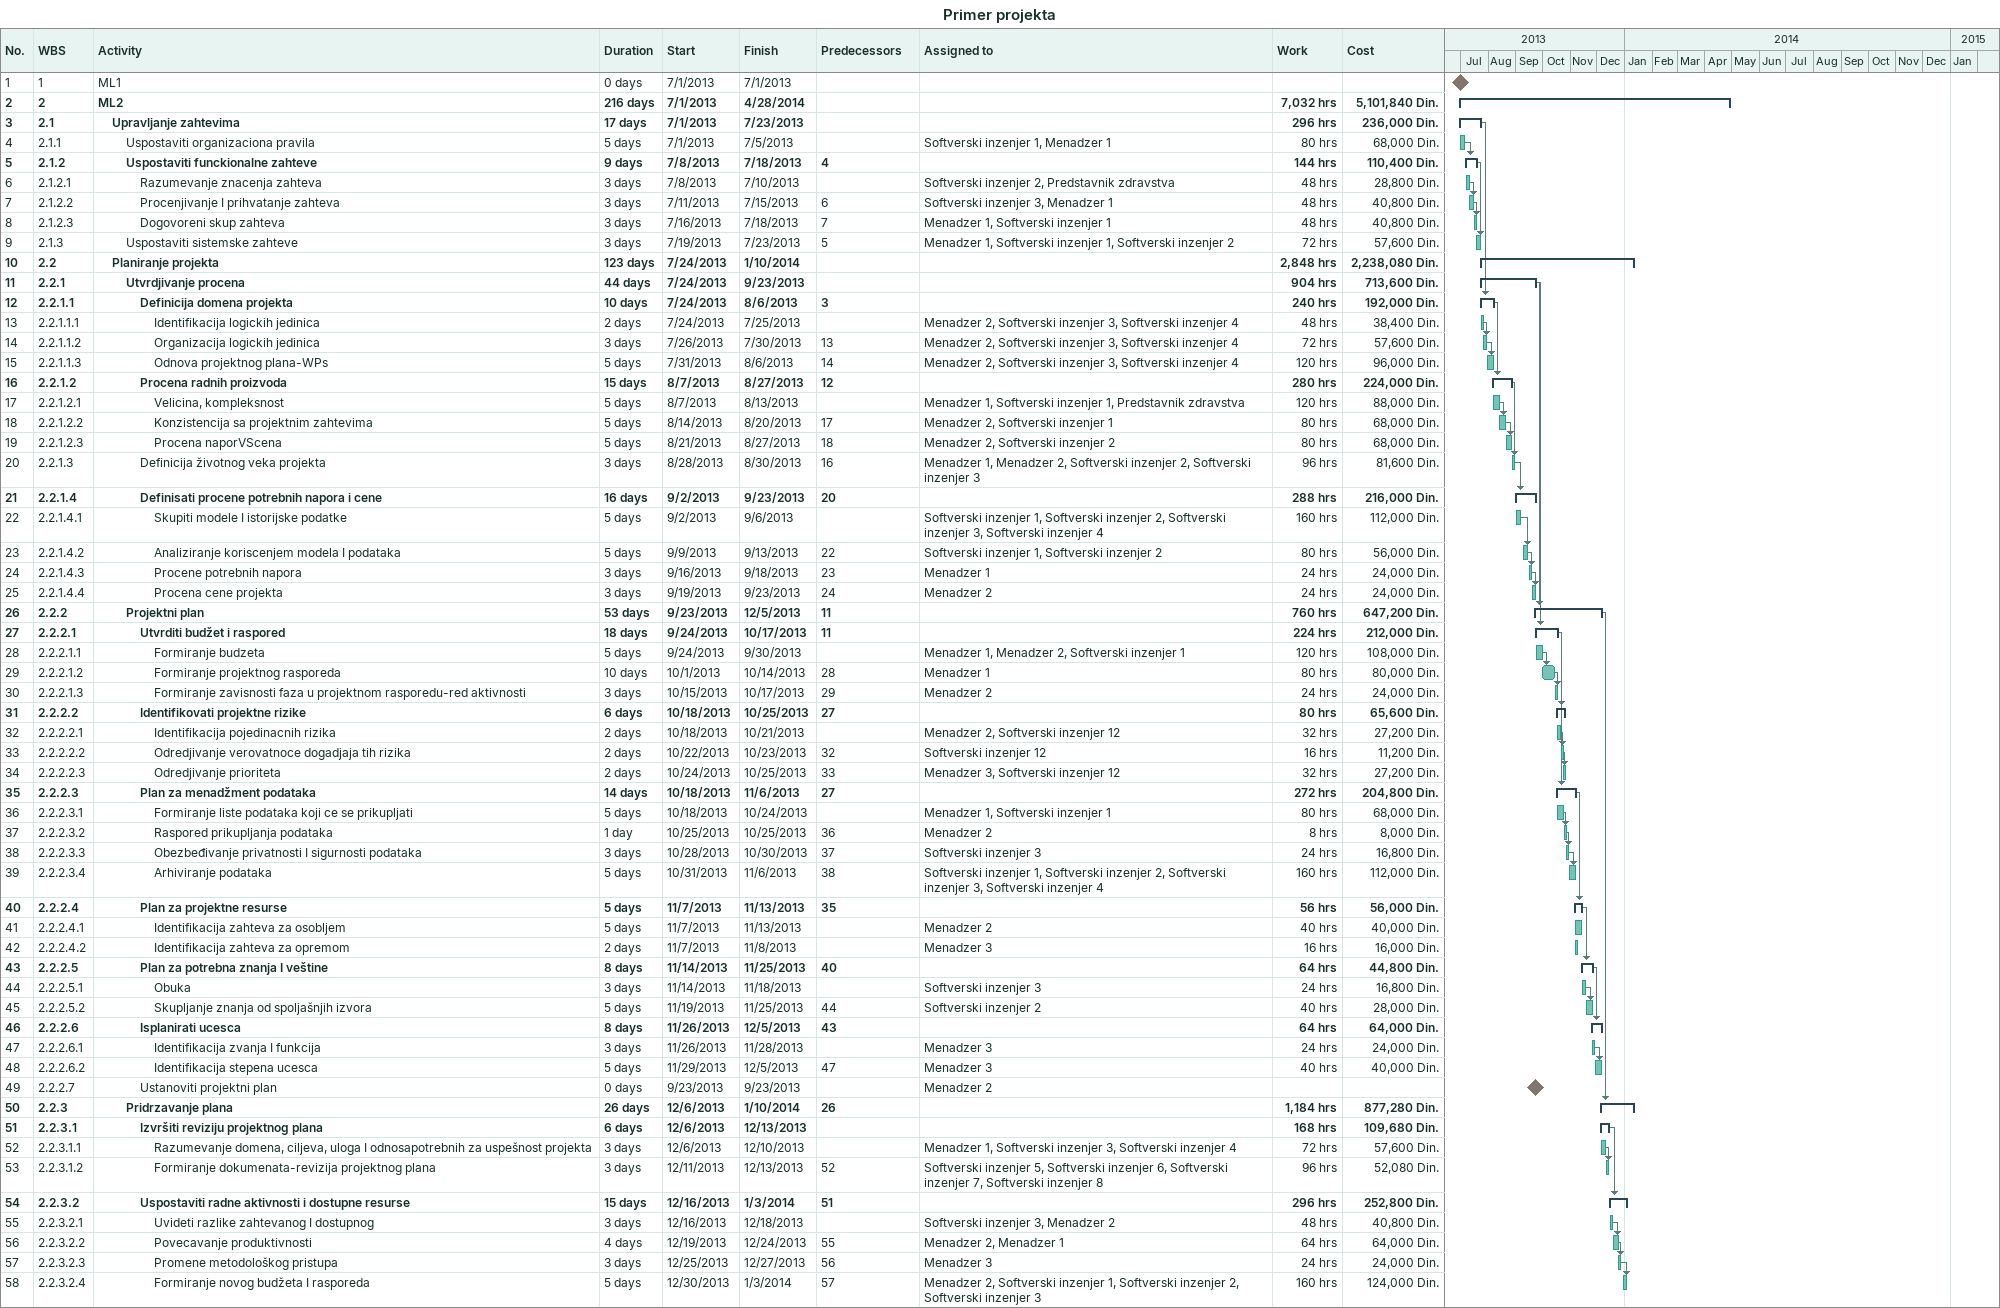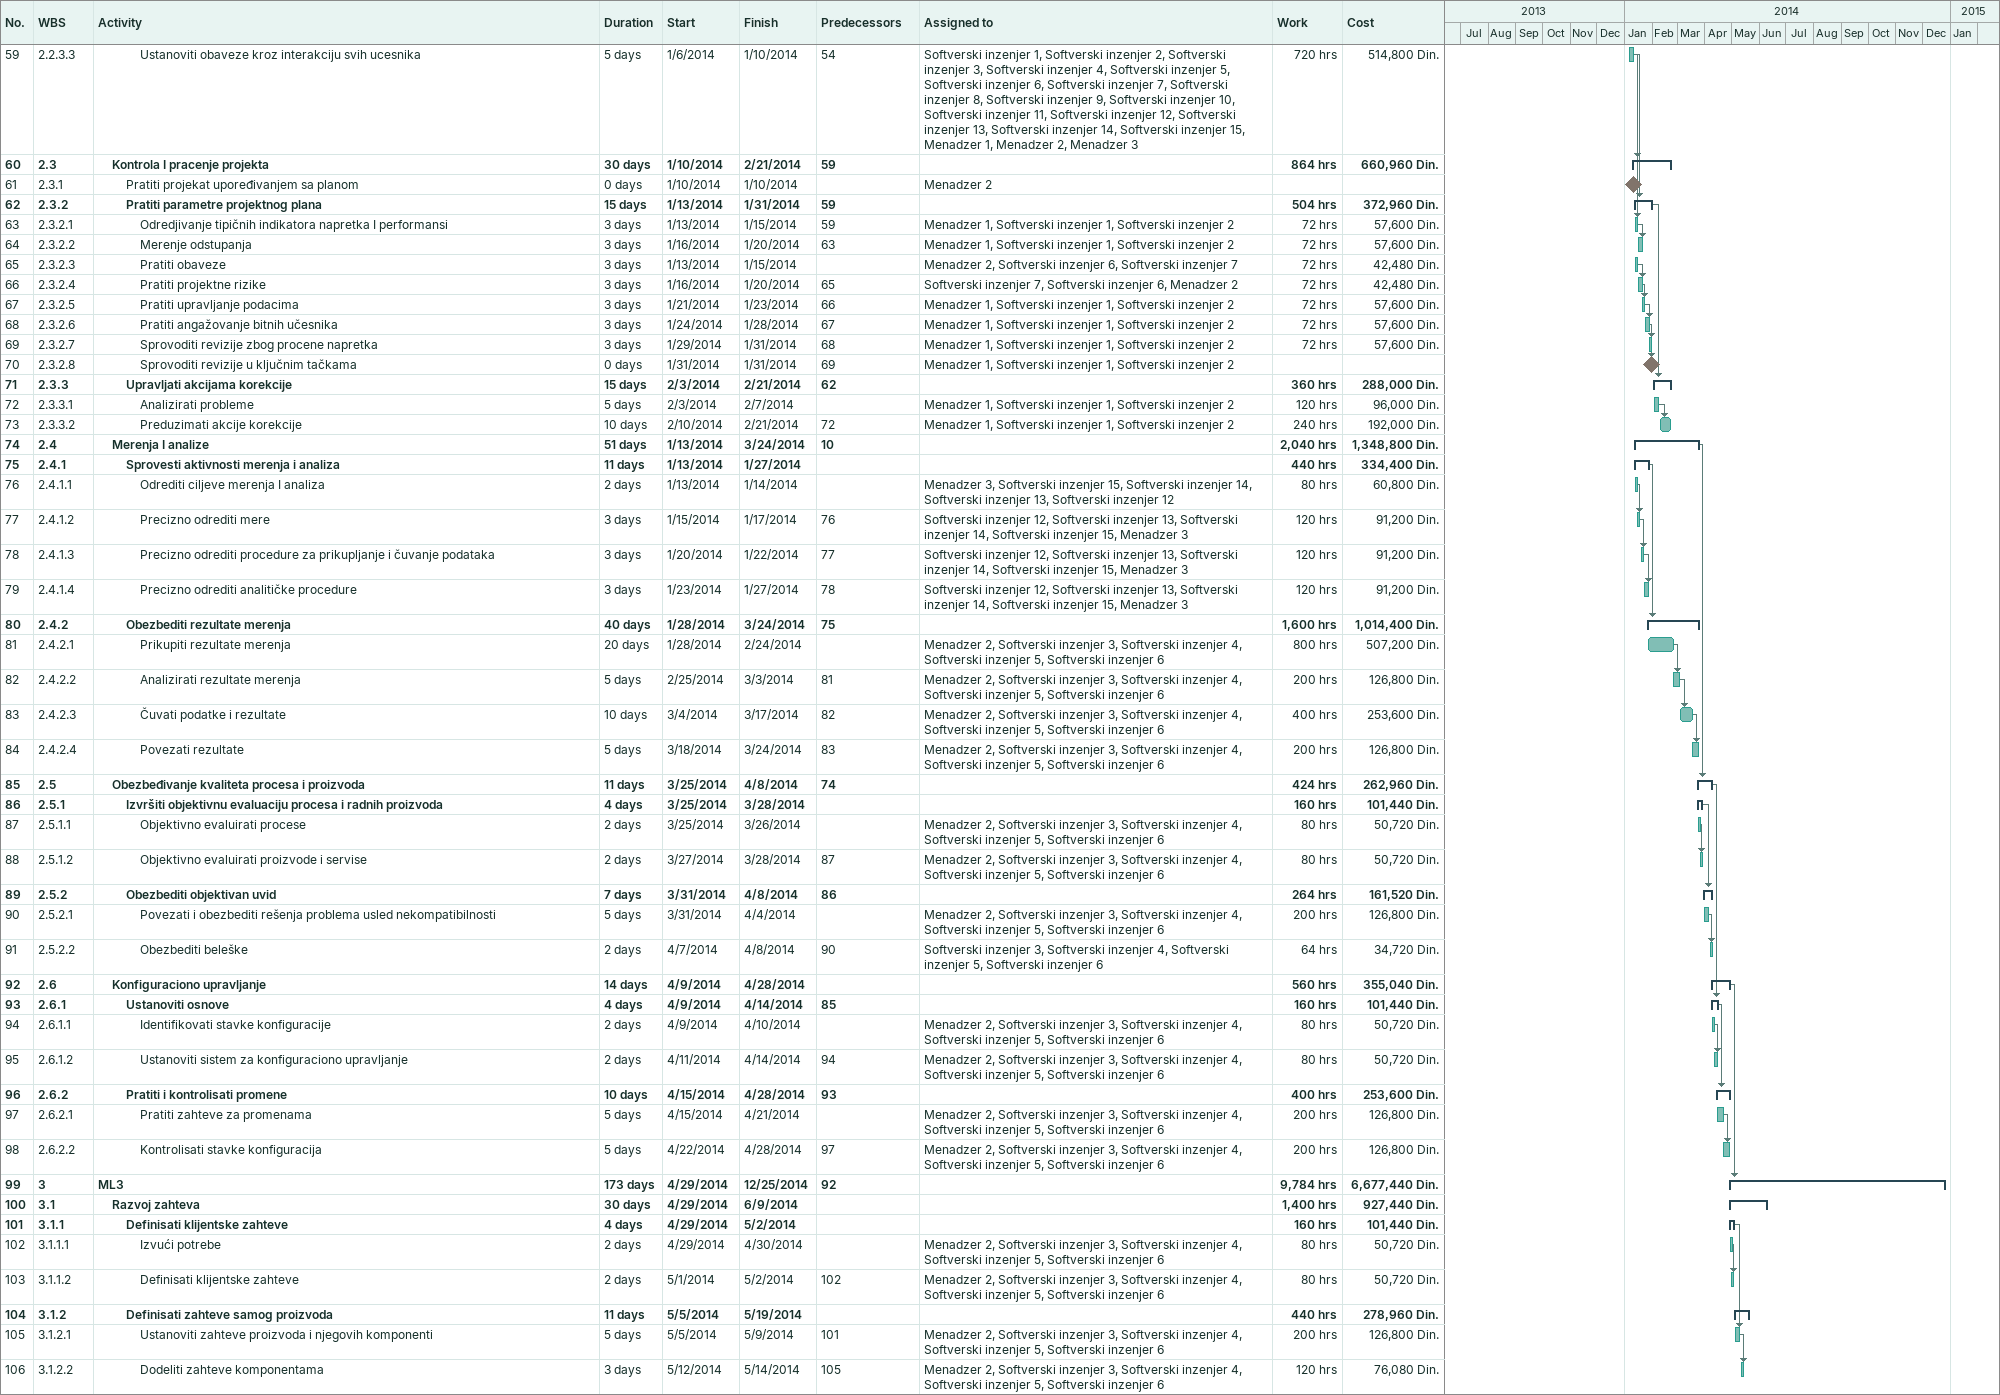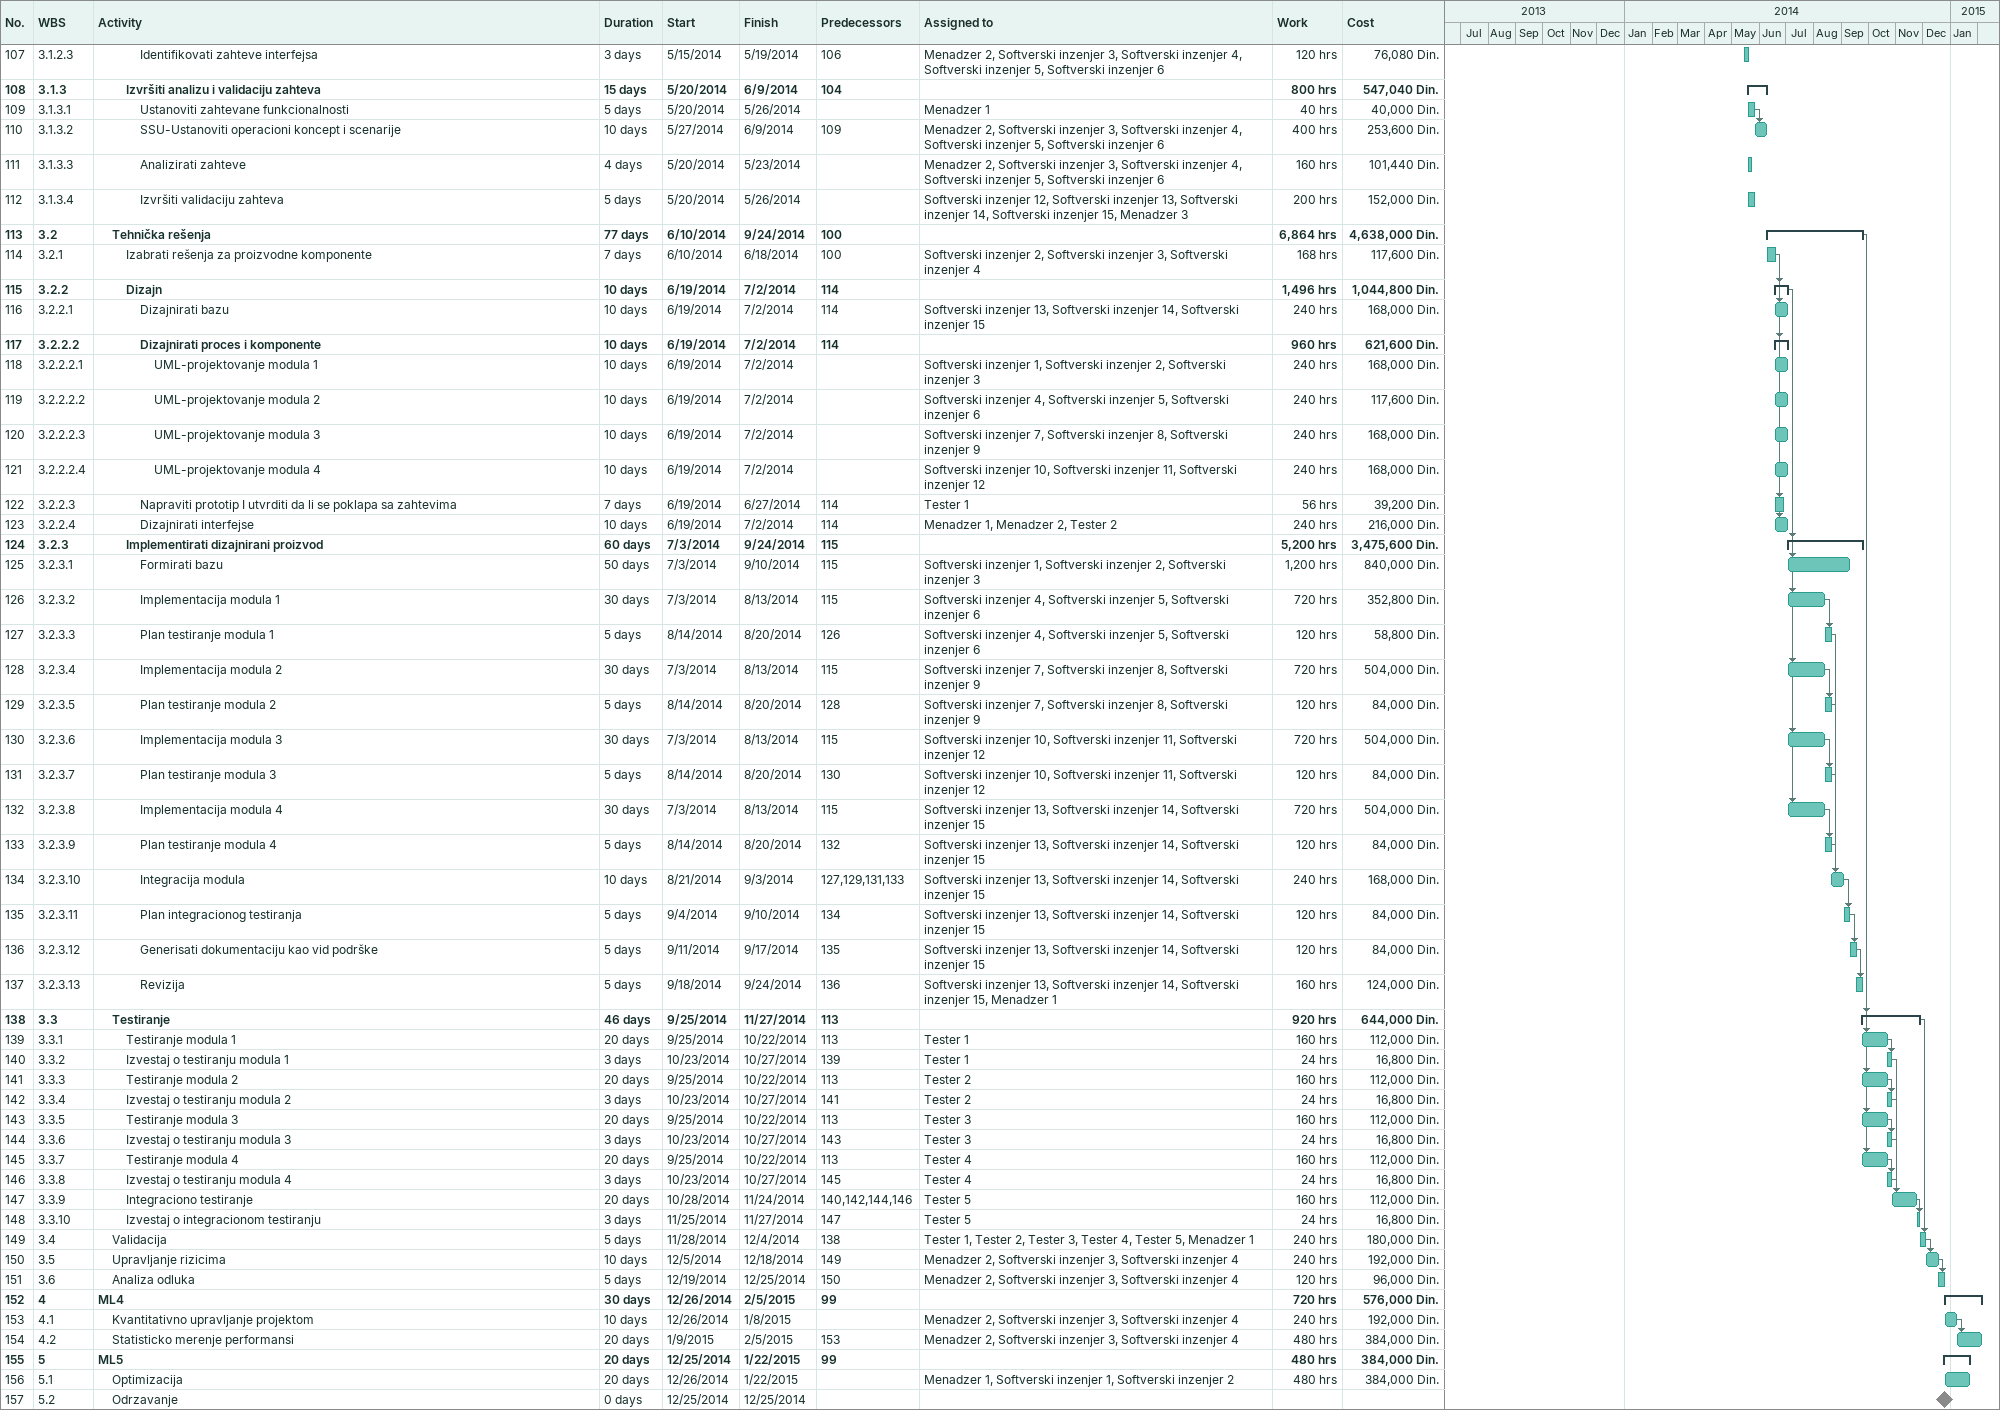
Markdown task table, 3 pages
Primer projekta

| ID | WBS | Task | Duration | Start | Finish | Predecessors | Resources | Work (h) | Cost (Din.) |
|---|---|---|---|---|---|---|---|---|---|
| 1 | 1 | ML1 | 0d | 2013-07-01 | 2013-07-01 |  |  |  |  |
| 2 | 2 | **ML2** | 216d | 2013-07-01 | 2014-04-28 |  |  | 7032 | 5101840 |
| 3 | 2.1 | **Upravljanje zahtevima** | 17d | 2013-07-01 | 2013-07-23 |  |  | 296 | 236000 |
| 4 | 2.1.1 | Uspostaviti organizaciona pravila | 5d | 2013-07-01 | 2013-07-05 |  | Softverski inzenjer 1, Menadzer 1 | 80 | 68000 |
| 5 | 2.1.2 | **Uspostaviti funckionalne zahteve** | 9d | 2013-07-08 | 2013-07-18 | 4 |  | 144 | 110400 |
| 6 | 2.1.2.1 | Razumevanje znacenja zahteva | 3d | 2013-07-08 | 2013-07-10 |  | Softverski inzenjer 2, Predstavnik zdravstva | 48 | 28800 |
| 7 | 2.1.2.2 | Procenjivanje I prihvatanje zahteva | 3d | 2013-07-11 | 2013-07-15 | 6 | Softverski inzenjer 3, Menadzer 1 | 48 | 40800 |
| 8 | 2.1.2.3 | Dogovoreni skup zahteva | 3d | 2013-07-16 | 2013-07-18 | 7 | Menadzer 1, Softverski inzenjer 1 | 48 | 40800 |
| 9 | 2.1.3 | Uspostaviti sistemske zahteve | 3d | 2013-07-19 | 2013-07-23 | 5 | Menadzer 1, Softverski inzenjer 1, Softverski inzenjer 2 | 72 | 57600 |
| 10 | 2.2 | **Planiranje projekta** | 123d | 2013-07-24 | 2014-01-10 |  |  | 2848 | 2238080 |
| 11 | 2.2.1 | **Utvrdjivanje procena** | 44d | 2013-07-24 | 2013-09-23 |  |  | 904 | 713600 |
| 12 | 2.2.1.1 | **Definicija domena projekta** | 10d | 2013-07-24 | 2013-08-06 | 3 |  | 240 | 192000 |
| 13 | 2.2.1.1.1 | Identifikacija logickih jedinica | 2d | 2013-07-24 | 2013-07-25 |  | Menadzer 2, Softverski inzenjer 3, Softverski inzenjer 4 | 48 | 38400 |
| 14 | 2.2.1.1.2 | Organizacija logickih jedinica | 3d | 2013-07-26 | 2013-07-30 | 13 | Menadzer 2, Softverski inzenjer 3, Softverski inzenjer 4 | 72 | 57600 |
| 15 | 2.2.1.1.3 | Odnova projektnog plana-WPs | 5d | 2013-07-31 | 2013-08-06 | 14 | Menadzer 2, Softverski inzenjer 3, Softverski inzenjer 4 | 120 | 96000 |
| 16 | 2.2.1.2 | **Procena radnih proizvoda** | 15d | 2013-08-07 | 2013-08-27 | 12 |  | 280 | 224000 |
| 17 | 2.2.1.2.1 | Velicina, kompleksnost | 5d | 2013-08-07 | 2013-08-13 |  | Menadzer 1, Softverski inzenjer 1, Predstavnik zdravstva | 120 | 88000 |
| 18 | 2.2.1.2.2 | Konzistencija sa projektnim zahtevima | 5d | 2013-08-14 | 2013-08-20 | 17 | Menadzer 2, Softverski inzenjer 1 | 80 | 68000 |
| 19 | 2.2.1.2.3 | Procena naporVScena | 5d | 2013-08-21 | 2013-08-27 | 18 | Menadzer 2, Softverski inzenjer 2 | 80 | 68000 |
| 20 | 2.2.1.3 | Definicija životnog veka projekta | 3d | 2013-08-28 | 2013-08-30 | 16 | Menadzer 1, Menadzer 2, Softverski inzenjer 2, Softverski inzenjer 3 | 96 | 81600 |
| 21 | 2.2.1.4 | **Definisati procene potrebnih napora i cene** | 16d | 2013-09-02 | 2013-09-23 | 20 |  | 288 | 216000 |
| 22 | 2.2.1.4.1 | Skupiti modele I istorijske podatke | 5d | 2013-09-02 | 2013-09-06 |  | Softverski inzenjer 1, Softverski inzenjer 2, Softverski inzenjer 3, Softverski inzenjer 4 | 160 | 112000 |
| 23 | 2.2.1.4.2 | Analiziranje koriscenjem modela I podataka | 5d | 2013-09-09 | 2013-09-13 | 22 | Softverski inzenjer 1, Softverski inzenjer 2 | 80 | 56000 |
| 24 | 2.2.1.4.3 | Procene potrebnih napora | 3d | 2013-09-16 | 2013-09-18 | 23 | Menadzer 1 | 24 | 24000 |
| 25 | 2.2.1.4.4 | Procena cene projekta | 3d | 2013-09-19 | 2013-09-23 | 24 | Menadzer 2 | 24 | 24000 |
| 26 | 2.2.2 | **Projektni plan** | 53d | 2013-09-23 | 2013-12-05 | 11 |  | 760 | 647200 |
| 27 | 2.2.2.1 | **Utvrditi budžet i raspored** | 18d | 2013-09-24 | 2013-10-17 | 11 |  | 224 | 212000 |
| 28 | 2.2.2.1.1 | Formiranje budzeta | 5d | 2013-09-24 | 2013-09-30 |  | Menadzer 1, Menadzer 2, Softverski inzenjer 1 | 120 | 108000 |
| 29 | 2.2.2.1.2 | Formiranje projektnog rasporeda | 10d | 2013-10-01 | 2013-10-14 | 28 | Menadzer 1 | 80 | 80000 |
| 30 | 2.2.2.1.3 | Formiranje zavisnosti faza u projektnom rasporedu-red aktivnosti | 3d | 2013-10-15 | 2013-10-17 | 29 | Menadzer 2 | 24 | 24000 |
| 31 | 2.2.2.2 | **Identifikovati projektne rizike** | 6d | 2013-10-18 | 2013-10-25 | 27 |  | 80 | 65600 |
| 32 | 2.2.2.2.1 | Identifikacija pojedinacnih rizika | 2d | 2013-10-18 | 2013-10-21 |  | Menadzer 2, Softverski inzenjer 12 | 32 | 27200 |
| 33 | 2.2.2.2.2 | Odredjivanje verovatnoce dogadjaja tih rizika | 2d | 2013-10-22 | 2013-10-23 | 32 | Softverski inzenjer 12 | 16 | 11200 |
| 34 | 2.2.2.2.3 | Odredjivanje prioriteta | 2d | 2013-10-24 | 2013-10-25 | 33 | Menadzer 3, Softverski inzenjer 12 | 32 | 27200 |
| 35 | 2.2.2.3 | **Plan za menadžment podataka** | 14d | 2013-10-18 | 2013-11-06 | 27 |  | 272 | 204800 |
| 36 | 2.2.2.3.1 | Formiranje liste podataka koji ce se prikupljati | 5d | 2013-10-18 | 2013-10-24 |  | Menadzer 1, Softverski inzenjer 1 | 80 | 68000 |
| 37 | 2.2.2.3.2 | Raspored prikupljanja podataka | 1d | 2013-10-25 | 2013-10-25 | 36 | Menadzer 2 | 8 | 8000 |
| 38 | 2.2.2.3.3 | Obezbeđivanje privatnosti I sigurnosti podataka | 3d | 2013-10-28 | 2013-10-30 | 37 | Softverski inzenjer 3 | 24 | 16800 |
| 39 | 2.2.2.3.4 | Arhiviranje podataka | 5d | 2013-10-31 | 2013-11-06 | 38 | Softverski inzenjer 1, Softverski inzenjer 2, Softverski inzenjer 3, Softverski inzenjer 4 | 160 | 112000 |
| 40 | 2.2.2.4 | **Plan za projektne resurse** | 5d | 2013-11-07 | 2013-11-13 | 35 |  | 56 | 56000 |
| 41 | 2.2.2.4.1 | Identifikacija zahteva za osobljem | 5d | 2013-11-07 | 2013-11-13 |  | Menadzer 2 | 40 | 40000 |
| 42 | 2.2.2.4.2 | Identifikacija zahteva za opremom | 2d | 2013-11-07 | 2013-11-08 |  | Menadzer 3 | 16 | 16000 |
| 43 | 2.2.2.5 | **Plan za potrebna znanja I veštine** | 8d | 2013-11-14 | 2013-11-25 | 40 |  | 64 | 44800 |
| 44 | 2.2.2.5.1 | Obuka | 3d | 2013-11-14 | 2013-11-18 |  | Softverski inzenjer 3 | 24 | 16800 |
| 45 | 2.2.2.5.2 | Skupljanje znanja od spoljašnjih izvora | 5d | 2013-11-19 | 2013-11-25 | 44 | Softverski inzenjer 2 | 40 | 28000 |
| 46 | 2.2.2.6 | **Isplanirati ucesca** | 8d | 2013-11-26 | 2013-12-05 | 43 |  | 64 | 64000 |
| 47 | 2.2.2.6.1 | Identifikacija zvanja I funkcija | 3d | 2013-11-26 | 2013-11-28 |  | Menadzer 3 | 24 | 24000 |
| 48 | 2.2.2.6.2 | Identifikacija stepena ucesca | 5d | 2013-11-29 | 2013-12-05 | 47 | Menadzer 3 | 40 | 40000 |
| 49 | 2.2.2.7 | Ustanoviti projektni plan | 0d | 2013-09-23 | 2013-09-23 |  | Menadzer 2 |  |  |
| 50 | 2.2.3 | **Pridrzavanje plana** | 26d | 2013-12-06 | 2014-01-10 | 26 |  | 1184 | 877280 |
| 51 | 2.2.3.1 | **Izvršiti reviziju projektnog plana** | 6d | 2013-12-06 | 2013-12-13 |  |  | 168 | 109680 |
| 52 | 2.2.3.1.1 | Razumevanje domena, ciljeva, uloga I odnosapotrebnih za uspešnost projekta | 3d | 2013-12-06 | 2013-12-10 |  | Menadzer 1, Softverski inzenjer 3, Softverski inzenjer 4 | 72 | 57600 |
| 53 | 2.2.3.1.2 | Formiranje dokumenata-revizija projektnog plana | 3d | 2013-12-11 | 2013-12-13 | 52 | Softverski inzenjer 5, Softverski inzenjer 6, Softverski inzenjer 7, Softverski inzenjer 8 | 96 | 52080 |
| 54 | 2.2.3.2 | **Uspostaviti radne aktivnosti i dostupne resurse** | 15d | 2013-12-16 | 2014-01-03 | 51 |  | 296 | 252800 |
| 55 | 2.2.3.2.1 | Uvideti razlike zahtevanog I dostupnog | 3d | 2013-12-16 | 2013-12-18 |  | Softverski inzenjer 3, Menadzer 2 | 48 | 40800 |
| 56 | 2.2.3.2.2 | Povecavanje produktivnosti | 4d | 2013-12-19 | 2013-12-24 | 55 | Menadzer 2, Menadzer 1 | 64 | 64000 |
| 57 | 2.2.3.2.3 | Promene metodološkog pristupa | 3d | 2013-12-25 | 2013-12-27 | 56 | Menadzer 3 | 24 | 24000 |
| 58 | 2.2.3.2.4 | Formiranje novog budžeta I rasporeda | 5d | 2013-12-30 | 2014-01-03 | 57 | Menadzer 2, Softverski inzenjer 1, Softverski inzenjer 2, Softverski inzenjer 3 | 160 | 124000 |
| 59 | 2.2.3.3 | Ustanoviti obaveze kroz interakciju svih ucesnika | 5d | 2014-01-06 | 2014-01-10 | 54 | Softverski inzenjer 1, Softverski inzenjer 2, Softverski inzenjer 3, Softverski inzenjer 4, Softverski inzenjer 5, Softverski inzenjer 6, Softverski inzenjer 7, Softverski inzenjer 8, Softverski inzenjer 9, Softverski inzenjer 10, Softverski inzenjer 11, Softverski inzenjer 12, Softverski inzenjer 13, Softverski inzenjer 14, Softverski inzenjer 15, Menadzer 1, Menadzer 2, Menadzer 3 | 720 | 514800 |
| 60 | 2.3 | **Kontrola I pracenje projekta** | 30d | 2014-01-10 | 2014-02-21 | 59 |  | 864 | 660960 |
| 61 | 2.3.1 | Pratiti projekat upoređivanjem sa planom | 0d | 2014-01-10 | 2014-01-10 |  | Menadzer 2 |  |  |
| 62 | 2.3.2 | **Pratiti parametre projektnog plana** | 15d | 2014-01-13 | 2014-01-31 | 59 |  | 504 | 372960 |
| 63 | 2.3.2.1 | Odredjivanje tipičnih indikatora napretka I performansi | 3d | 2014-01-13 | 2014-01-15 | 59 | Menadzer 1, Softverski inzenjer 1, Softverski inzenjer 2 | 72 | 57600 |
| 64 | 2.3.2.2 | Merenje odstupanja | 3d | 2014-01-16 | 2014-01-20 | 63 | Menadzer 1, Softverski inzenjer 1, Softverski inzenjer 2 | 72 | 57600 |
| 65 | 2.3.2.3 | Pratiti obaveze | 3d | 2014-01-13 | 2014-01-15 |  | Menadzer 2, Softverski inzenjer 6, Softverski inzenjer 7 | 72 | 42480 |
| 66 | 2.3.2.4 | Pratiti projektne rizike | 3d | 2014-01-16 | 2014-01-20 | 65 | Softverski inzenjer 7, Softverski inzenjer 6, Menadzer 2 | 72 | 42480 |
| 67 | 2.3.2.5 | Pratiti upravljanje podacima | 3d | 2014-01-21 | 2014-01-23 | 66 | Menadzer 1, Softverski inzenjer 1, Softverski inzenjer 2 | 72 | 57600 |
| 68 | 2.3.2.6 | Pratiti angažovanje bitnih učesnika | 3d | 2014-01-24 | 2014-01-28 | 67 | Menadzer 1, Softverski inzenjer 1, Softverski inzenjer 2 | 72 | 57600 |
| 69 | 2.3.2.7 | Sprovoditi revizije zbog procene napretka | 3d | 2014-01-29 | 2014-01-31 | 68 | Menadzer 1, Softverski inzenjer 1, Softverski inzenjer 2 | 72 | 57600 |
| 70 | 2.3.2.8 | Sprovoditi revizije u ključnim tačkama | 0d | 2014-01-31 | 2014-01-31 | 69 | Menadzer 1, Softverski inzenjer 1, Softverski inzenjer 2 |  |  |
| 71 | 2.3.3 | **Upravljati akcijama korekcije** | 15d | 2014-02-03 | 2014-02-21 | 62 |  | 360 | 288000 |
| 72 | 2.3.3.1 | Analizirati probleme | 5d | 2014-02-03 | 2014-02-07 |  | Menadzer 1, Softverski inzenjer 1, Softverski inzenjer 2 | 120 | 96000 |
| 73 | 2.3.3.2 | Preduzimati akcije korekcije | 10d | 2014-02-10 | 2014-02-21 | 72 | Menadzer 1, Softverski inzenjer 1, Softverski inzenjer 2 | 240 | 192000 |
| 74 | 2.4 | **Merenja I analize** | 51d | 2014-01-13 | 2014-03-24 | 10 |  | 2040 | 1348800 |
| 75 | 2.4.1 | **Sprovesti aktivnosti merenja i analiza** | 11d | 2014-01-13 | 2014-01-27 |  |  | 440 | 334400 |
| 76 | 2.4.1.1 | Odrediti ciljeve merenja I analiza | 2d | 2014-01-13 | 2014-01-14 |  | Menadzer 3, Softverski inzenjer 15, Softverski inzenjer 14, Softverski inzenjer 13, Softverski inzenjer 12 | 80 | 60800 |
| 77 | 2.4.1.2 | Precizno odrediti mere | 3d | 2014-01-15 | 2014-01-17 | 76 | Softverski inzenjer 12, Softverski inzenjer 13, Softverski inzenjer 14, Softverski inzenjer 15, Menadzer 3 | 120 | 91200 |
| 78 | 2.4.1.3 | Precizno odrediti procedure za prikupljanje i čuvanje podataka | 3d | 2014-01-20 | 2014-01-22 | 77 | Softverski inzenjer 12, Softverski inzenjer 13, Softverski inzenjer 14, Softverski inzenjer 15, Menadzer 3 | 120 | 91200 |
| 79 | 2.4.1.4 | Precizno odrediti analitičke procedure | 3d | 2014-01-23 | 2014-01-27 | 78 | Softverski inzenjer 12, Softverski inzenjer 13, Softverski inzenjer 14, Softverski inzenjer 15, Menadzer 3 | 120 | 91200 |
| 80 | 2.4.2 | **Obezbediti rezultate merenja** | 40d | 2014-01-28 | 2014-03-24 | 75 |  | 1600 | 1014400 |
| 81 | 2.4.2.1 | Prikupiti rezultate merenja | 20d | 2014-01-28 | 2014-02-24 |  | Menadzer 2, Softverski inzenjer 3, Softverski inzenjer 4, Softverski inzenjer 5, Softverski inzenjer 6 | 800 | 507200 |
| 82 | 2.4.2.2 | Analizirati rezultate merenja | 5d | 2014-02-25 | 2014-03-03 | 81 | Menadzer 2, Softverski inzenjer 3, Softverski inzenjer 4, Softverski inzenjer 5, Softverski inzenjer 6 | 200 | 126800 |
| 83 | 2.4.2.3 | Čuvati podatke i rezultate | 10d | 2014-03-04 | 2014-03-17 | 82 | Menadzer 2, Softverski inzenjer 3, Softverski inzenjer 4, Softverski inzenjer 5, Softverski inzenjer 6 | 400 | 253600 |
| 84 | 2.4.2.4 | Povezati rezultate | 5d | 2014-03-18 | 2014-03-24 | 83 | Menadzer 2, Softverski inzenjer 3, Softverski inzenjer 4, Softverski inzenjer 5, Softverski inzenjer 6 | 200 | 126800 |
| 85 | 2.5 | **Obezbeđivanje kvaliteta procesa i proizvoda** | 11d | 2014-03-25 | 2014-04-08 | 74 |  | 424 | 262960 |
| 86 | 2.5.1 | **Izvršiti objektivnu evaluaciju procesa i radnih proizvoda** | 4d | 2014-03-25 | 2014-03-28 |  |  | 160 | 101440 |
| 87 | 2.5.1.1 | Objektivno evaluirati procese | 2d | 2014-03-25 | 2014-03-26 |  | Menadzer 2, Softverski inzenjer 3, Softverski inzenjer 4, Softverski inzenjer 5, Softverski inzenjer 6 | 80 | 50720 |
| 88 | 2.5.1.2 | Objektivno evaluirati proizvode i servise | 2d | 2014-03-27 | 2014-03-28 | 87 | Menadzer 2, Softverski inzenjer 3, Softverski inzenjer 4, Softverski inzenjer 5, Softverski inzenjer 6 | 80 | 50720 |
| 89 | 2.5.2 | **Obezbediti objektivan uvid** | 7d | 2014-03-31 | 2014-04-08 | 86 |  | 264 | 161520 |
| 90 | 2.5.2.1 | Povezati i obezbediti rešenja problema usled nekompatibilnosti | 5d | 2014-03-31 | 2014-04-04 |  | Menadzer 2, Softverski inzenjer 3, Softverski inzenjer 4, Softverski inzenjer 5, Softverski inzenjer 6 | 200 | 126800 |
| 91 | 2.5.2.2 | Obezbediti beleške | 2d | 2014-04-07 | 2014-04-08 | 90 | Softverski inzenjer 3, Softverski inzenjer 4, Softverski inzenjer 5, Softverski inzenjer 6 | 64 | 34720 |
| 92 | 2.6 | **Konfiguraciono upravljanje** | 14d | 2014-04-09 | 2014-04-28 |  |  | 560 | 355040 |
| 93 | 2.6.1 | **Ustanoviti osnove** | 4d | 2014-04-09 | 2014-04-14 | 85 |  | 160 | 101440 |
| 94 | 2.6.1.1 | Identifikovati stavke konfiguracije | 2d | 2014-04-09 | 2014-04-10 |  | Menadzer 2, Softverski inzenjer 3, Softverski inzenjer 4, Softverski inzenjer 5, Softverski inzenjer 6 | 80 | 50720 |
| 95 | 2.6.1.2 | Ustanoviti sistem za konfiguraciono upravljanje | 2d | 2014-04-11 | 2014-04-14 | 94 | Menadzer 2, Softverski inzenjer 3, Softverski inzenjer 4, Softverski inzenjer 5, Softverski inzenjer 6 | 80 | 50720 |
| 96 | 2.6.2 | **Pratiti i kontrolisati promene** | 10d | 2014-04-15 | 2014-04-28 | 93 |  | 400 | 253600 |
| 97 | 2.6.2.1 | Pratiti zahteve za promenama | 5d | 2014-04-15 | 2014-04-21 |  | Menadzer 2, Softverski inzenjer 3, Softverski inzenjer 4, Softverski inzenjer 5, Softverski inzenjer 6 | 200 | 126800 |
| 98 | 2.6.2.2 | Kontrolisati stavke konfiguracija | 5d | 2014-04-22 | 2014-04-28 | 97 | Menadzer 2, Softverski inzenjer 3, Softverski inzenjer 4, Softverski inzenjer 5, Softverski inzenjer 6 | 200 | 126800 |
| 99 | 3 | **ML3** | 173d | 2014-04-29 | 2014-12-25 | 92 |  | 9784 | 6677440 |
| 100 | 3.1 | **Razvoj zahteva** | 30d | 2014-04-29 | 2014-06-09 |  |  | 1400 | 927440 |
| 101 | 3.1.1 | **Definisati klijentske zahteve** | 4d | 2014-04-29 | 2014-05-02 |  |  | 160 | 101440 |
| 102 | 3.1.1.1 | Izvući potrebe | 2d | 2014-04-29 | 2014-04-30 |  | Menadzer 2, Softverski inzenjer 3, Softverski inzenjer 4, Softverski inzenjer 5, Softverski inzenjer 6 | 80 | 50720 |
| 103 | 3.1.1.2 | Definisati klijentske zahteve | 2d | 2014-05-01 | 2014-05-02 | 102 | Menadzer 2, Softverski inzenjer 3, Softverski inzenjer 4, Softverski inzenjer 5, Softverski inzenjer 6 | 80 | 50720 |
| 104 | 3.1.2 | **Definisati zahteve samog proizvoda** | 11d | 2014-05-05 | 2014-05-19 |  |  | 440 | 278960 |
| 105 | 3.1.2.1 | Ustanoviti zahteve proizvoda i njegovih komponenti | 5d | 2014-05-05 | 2014-05-09 | 101 | Menadzer 2, Softverski inzenjer 3, Softverski inzenjer 4, Softverski inzenjer 5, Softverski inzenjer 6 | 200 | 126800 |
| 106 | 3.1.2.2 | Dodeliti zahteve komponentama | 3d | 2014-05-12 | 2014-05-14 | 105 | Menadzer 2, Softverski inzenjer 3, Softverski inzenjer 4, Softverski inzenjer 5, Softverski inzenjer 6 | 120 | 76080 |
| 107 | 3.1.2.3 | Identifikovati zahteve interfejsa | 3d | 2014-05-15 | 2014-05-19 | 106 | Menadzer 2, Softverski inzenjer 3, Softverski inzenjer 4, Softverski inzenjer 5, Softverski inzenjer 6 | 120 | 76080 |
| 108 | 3.1.3 | **Izvršiti analizu i validaciju zahteva** | 15d | 2014-05-20 | 2014-06-09 | 104 |  | 800 | 547040 |
| 109 | 3.1.3.1 | Ustanoviti zahtevane funkcionalnosti | 5d | 2014-05-20 | 2014-05-26 |  | Menadzer 1 | 40 | 40000 |
| 110 | 3.1.3.2 | SSU-Ustanoviti operacioni koncept i scenarije | 10d | 2014-05-27 | 2014-06-09 | 109 | Menadzer 2, Softverski inzenjer 3, Softverski inzenjer 4, Softverski inzenjer 5, Softverski inzenjer 6 | 400 | 253600 |
| 111 | 3.1.3.3 | Analizirati zahteve | 4d | 2014-05-20 | 2014-05-23 |  | Menadzer 2, Softverski inzenjer 3, Softverski inzenjer 4, Softverski inzenjer 5, Softverski inzenjer 6 | 160 | 101440 |
| 112 | 3.1.3.4 | Izvršiti validaciju zahteva | 5d | 2014-05-20 | 2014-05-26 |  | Softverski inzenjer 12, Softverski inzenjer 13, Softverski inzenjer 14, Softverski inzenjer 15, Menadzer 3 | 200 | 152000 |
| 113 | 3.2 | **Tehnička rešenja** | 77d | 2014-06-10 | 2014-09-24 | 100 |  | 6864 | 4638000 |
| 114 | 3.2.1 | Izabrati rešenja za proizvodne komponente | 7d | 2014-06-10 | 2014-06-18 | 100 | Softverski inzenjer 2, Softverski inzenjer 3, Softverski inzenjer 4 | 168 | 117600 |
| 115 | 3.2.2 | **Dizajn** | 10d | 2014-06-19 | 2014-07-02 | 114 |  | 1496 | 1044800 |
| 116 | 3.2.2.1 | Dizajnirati bazu | 10d | 2014-06-19 | 2014-07-02 | 114 | Softverski inzenjer 13, Softverski inzenjer 14, Softverski inzenjer 15 | 240 | 168000 |
| 117 | 3.2.2.2 | **Dizajnirati proces i komponente** | 10d | 2014-06-19 | 2014-07-02 | 114 |  | 960 | 621600 |
| 118 | 3.2.2.2.1 | UML-projektovanje modula 1 | 10d | 2014-06-19 | 2014-07-02 |  | Softverski inzenjer 1, Softverski inzenjer 2, Softverski inzenjer 3 | 240 | 168000 |
| 119 | 3.2.2.2.2 | UML-projektovanje modula 2 | 10d | 2014-06-19 | 2014-07-02 |  | Softverski inzenjer 4, Softverski inzenjer 5, Softverski inzenjer 6 | 240 | 117600 |
| 120 | 3.2.2.2.3 | UML-projektovanje modula 3 | 10d | 2014-06-19 | 2014-07-02 |  | Softverski inzenjer 7, Softverski inzenjer 8, Softverski inzenjer 9 | 240 | 168000 |
| 121 | 3.2.2.2.4 | UML-projektovanje modula 4 | 10d | 2014-06-19 | 2014-07-02 |  | Softverski inzenjer 10, Softverski inzenjer 11, Softverski inzenjer 12 | 240 | 168000 |
| 122 | 3.2.2.3 | Napraviti prototip I utvrditi da li se poklapa sa zahtevima | 7d | 2014-06-19 | 2014-06-27 | 114 | Tester 1 | 56 | 39200 |
| 123 | 3.2.2.4 | Dizajnirati interfejse | 10d | 2014-06-19 | 2014-07-02 | 114 | Menadzer 1, Menadzer 2, Tester 2 | 240 | 216000 |
| 124 | 3.2.3 | **Implementirati dizajnirani proizvod** | 60d | 2014-07-03 | 2014-09-24 | 115 |  | 5200 | 3475600 |
| 125 | 3.2.3.1 | Formirati bazu | 50d | 2014-07-03 | 2014-09-10 | 115 | Softverski inzenjer 1, Softverski inzenjer 2, Softverski inzenjer 3 | 1200 | 840000 |
| 126 | 3.2.3.2 | Implementacija modula 1 | 30d | 2014-07-03 | 2014-08-13 | 115 | Softverski inzenjer 4, Softverski inzenjer 5, Softverski inzenjer 6 | 720 | 352800 |
| 127 | 3.2.3.3 | Plan testiranje modula 1 | 5d | 2014-08-14 | 2014-08-20 | 126 | Softverski inzenjer 4, Softverski inzenjer 5, Softverski inzenjer 6 | 120 | 58800 |
| 128 | 3.2.3.4 | Implementacija modula 2 | 30d | 2014-07-03 | 2014-08-13 | 115 | Softverski inzenjer 7, Softverski inzenjer 8, Softverski inzenjer 9 | 720 | 504000 |
| 129 | 3.2.3.5 | Plan testiranje modula 2 | 5d | 2014-08-14 | 2014-08-20 | 128 | Softverski inzenjer 7, Softverski inzenjer 8, Softverski inzenjer 9 | 120 | 84000 |
| 130 | 3.2.3.6 | Implementacija modula 3 | 30d | 2014-07-03 | 2014-08-13 | 115 | Softverski inzenjer 10, Softverski inzenjer 11, Softverski inzenjer 12 | 720 | 504000 |
| 131 | 3.2.3.7 | Plan testiranje modula 3 | 5d | 2014-08-14 | 2014-08-20 | 130 | Softverski inzenjer 10, Softverski inzenjer 11, Softverski inzenjer 12 | 120 | 84000 |
| 132 | 3.2.3.8 | Implementacija modula 4 | 30d | 2014-07-03 | 2014-08-13 | 115 | Softverski inzenjer 13, Softverski inzenjer 14, Softverski inzenjer 15 | 720 | 504000 |
| 133 | 3.2.3.9 | Plan testiranje modula 4 | 5d | 2014-08-14 | 2014-08-20 | 132 | Softverski inzenjer 13, Softverski inzenjer 14, Softverski inzenjer 15 | 120 | 84000 |
| 134 | 3.2.3.10 | Integracija modula | 10d | 2014-08-21 | 2014-09-03 | 127, 129, 131, 133 | Softverski inzenjer 13, Softverski inzenjer 14, Softverski inzenjer 15 | 240 | 168000 |
| 135 | 3.2.3.11 | Plan integracionog testiranja | 5d | 2014-09-04 | 2014-09-10 | 134 | Softverski inzenjer 13, Softverski inzenjer 14, Softverski inzenjer 15 | 120 | 84000 |
| 136 | 3.2.3.12 | Generisati dokumentaciju kao vid podrške | 5d | 2014-09-11 | 2014-09-17 | 135 | Softverski inzenjer 13, Softverski inzenjer 14, Softverski inzenjer 15 | 120 | 84000 |
| 137 | 3.2.3.13 | Revizija | 5d | 2014-09-18 | 2014-09-24 | 136 | Softverski inzenjer 13, Softverski inzenjer 14, Softverski inzenjer 15, Menadzer 1 | 160 | 124000 |
| 138 | 3.3 | **Testiranje** | 46d | 2014-09-25 | 2014-11-27 | 113 |  | 920 | 644000 |
| 139 | 3.3.1 | Testiranje modula 1 | 20d | 2014-09-25 | 2014-10-22 | 113 | Tester 1 | 160 | 112000 |
| 140 | 3.3.2 | Izvestaj o testiranju modula 1 | 3d | 2014-10-23 | 2014-10-27 | 139 | Tester 1 | 24 | 16800 |
| 141 | 3.3.3 | Testiranje modula 2 | 20d | 2014-09-25 | 2014-10-22 | 113 | Tester 2 | 160 | 112000 |
| 142 | 3.3.4 | Izvestaj o testiranju modula 2 | 3d | 2014-10-23 | 2014-10-27 | 141 | Tester 2 | 24 | 16800 |
| 143 | 3.3.5 | Testiranje modula 3 | 20d | 2014-09-25 | 2014-10-22 | 113 | Tester 3 | 160 | 112000 |
| 144 | 3.3.6 | Izvestaj o testiranju modula 3 | 3d | 2014-10-23 | 2014-10-27 | 143 | Tester 3 | 24 | 16800 |
| 145 | 3.3.7 | Testiranje modula 4 | 20d | 2014-09-25 | 2014-10-22 | 113 | Tester 4 | 160 | 112000 |
| 146 | 3.3.8 | Izvestaj o testiranju modula 4 | 3d | 2014-10-23 | 2014-10-27 | 145 | Tester 4 | 24 | 16800 |
| 147 | 3.3.9 | Integraciono testiranje | 20d | 2014-10-28 | 2014-11-24 | 140, 142, 144, 146 | Tester 5 | 160 | 112000 |
| 148 | 3.3.10 | Izvestaj o integracionom testiranju | 3d | 2014-11-25 | 2014-11-27 | 147 | Tester 5 | 24 | 16800 |
| 149 | 3.4 | Validacija | 5d | 2014-11-28 | 2014-12-04 | 138 | Tester 1, Tester 2, Tester 3, Tester 4, Tester 5, Menadzer 1 | 240 | 180000 |
| 150 | 3.5 | Upravljanje rizicima | 10d | 2014-12-05 | 2014-12-18 | 149 | Menadzer 2, Softverski inzenjer 3, Softverski inzenjer 4 | 240 | 192000 |
| 151 | 3.6 | Analiza odluka | 5d | 2014-12-19 | 2014-12-25 | 150 | Menadzer 2, Softverski inzenjer 3, Softverski inzenjer 4 | 120 | 96000 |
| 152 | 4 | **ML4** | 30d | 2014-12-26 | 2015-02-05 | 99 |  | 720 | 576000 |
| 153 | 4.1 | Kvantitativno upravljanje projektom | 10d | 2014-12-26 | 2015-01-08 |  | Menadzer 2, Softverski inzenjer 3, Softverski inzenjer 4 | 240 | 192000 |
| 154 | 4.2 | Statisticko merenje performansi | 20d | 2015-01-09 | 2015-02-05 | 153 | Menadzer 2, Softverski inzenjer 3, Softverski inzenjer 4 | 480 | 384000 |
| 155 | 5 | **ML5** | 20d | 2014-12-25 | 2015-01-22 | 99 |  | 480 | 384000 |
| 156 | 5.1 | Optimizacija | 20d | 2014-12-26 | 2015-01-22 |  | Menadzer 1, Softverski inzenjer 1, Softverski inzenjer 2 | 480 | 384000 |
| 157 | 5.2 | Odrzavanje | 0d | 2014-12-25 | 2014-12-25 |  |  |  |  |
